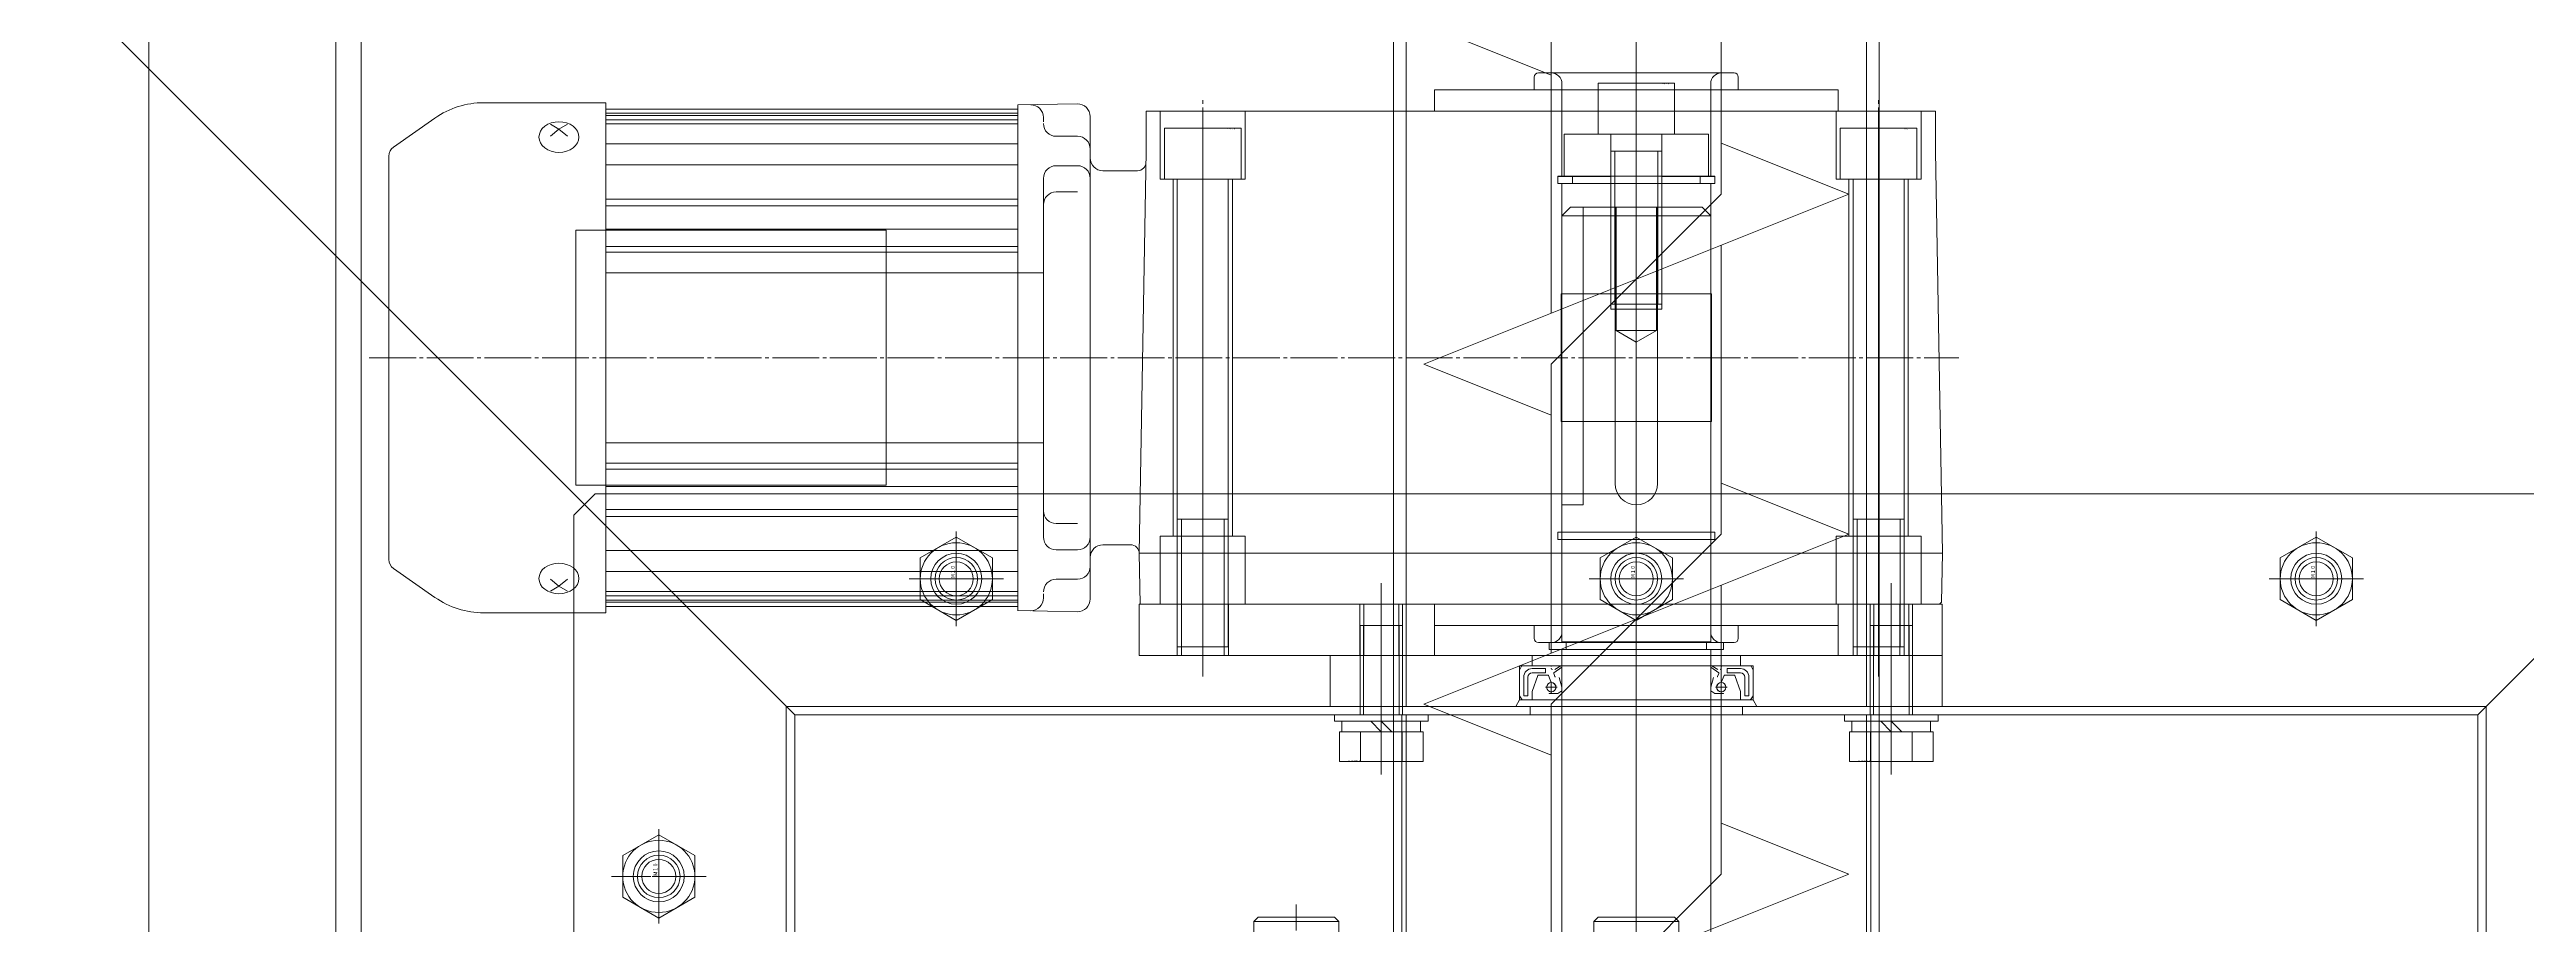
# Model space of a CAD drawing. Units: millimetres at full size. Extents: x -21196 to 21204, y -11807 to 11807.
# Drawn here: x -15973 to -15390, y -4113 to -3907 of the extents above; entities that cross this region are included whole.
import ezdxf
from ezdxf.enums import TextEntityAlignment as Align

# ---------------------------------------------------------------- set-up
doc = ezdxf.new("R2010")
doc.units = ezdxf.units.MM
doc.header["$LTSCALE"] = 0.5
doc.linetypes.add('USER4', pattern=[27.1, 22, -1.7, 1.7, -1.7])
doc.layers.add('1-0_設備-5(241129配置図菊池追記(立面図).jww)(機器配置図 260128.dwg)', color=7, linetype='Continuous', lineweight=9)
doc.styles.add('ＭＳ ゴシック', font='')
doc.styles.get('ＭＳ ゴシック').set_extended_font_data('MS Gothic')

msp = doc.modelspace()

# ---------------------------------------------------------------- linework, layer by layer
at = {"layer": '1-0_設備-5(241129配置図菊池追記(立面図).jww)(機器配置図 260128.dwg)', "linetype": 'USER4'}
for p, q in [((-15599.5215, -4532.2269), (-15599.5215, -3354.5003)), ((-15599.5215, -3365.7853), (-15599.5215, -4816.1471)), ((-15599.5215, -3703.2959), (-15599.5215, -4819.9984)), ((-15599.5215, -3968.5467), (-15599.5215, -3913.5467)), ((-15701.5215, -4040.1903), (-15701.5215, -3918.89)), ((-15542.5215, -4040.1903), (-15542.5215, -3918.89)), ((-15701.5215, -4049.1467), (-15701.5215, -3924.1467)), ((-15542.5215, -4049.1467), (-15542.5215, -3924.1467)), ((-15599.5215, -4484.2467), (-15599.5215, -3939.2467)), ((-15599.5215, -4484.2467), (-15599.5215, -3939.2467)), ((-15897.6502, -3979.6467), (-15523.6083, -3979.6467)), ((-15759.5215, -4020.5434), (-15759.5215, -4042.7509)), ((-15599.5215, -4020.5434), (-15599.5215, -4042.7509)), ((-15439.5215, -4020.5434), (-15439.5215, -4042.7509)), ((-15759.5215, -4041.6471), (-15759.5215, -4021.6471)), ((-15759.5215, -4041.6471), (-15759.5215, -4021.6471)), ((-15599.5215, -4041.6471), (-15599.5215, -4021.6471)), ((-15599.5215, -4041.6471), (-15599.5215, -4021.6471)), ((-15439.5215, -4041.6471), (-15439.5215, -4021.6471)), ((-15439.5215, -4041.6471), (-15439.5215, -4021.6471)), ((-15748.4178, -4031.6471), (-15770.6253, -4031.6471)), ((-15769.5215, -4031.6471), (-15749.5215, -4031.6471)), ((-15769.5215, -4031.6471), (-15749.5215, -4031.6471)), ((-15701.5215, -4032.6471), (-15701.5215, -4054.6471)), ((-15659.5215, -4032.6471), (-15659.5215, -4054.6471)), ((-15588.4178, -4031.6471), (-15610.6253, -4031.6471)), ((-15609.5215, -4031.6471), (-15589.5215, -4031.6471)), ((-15609.5215, -4031.6471), (-15589.5215, -4031.6471)), ((-15542.5215, -4032.6471), (-15542.5215, -4054.6471)), ((-15539.5215, -4032.6471), (-15539.5215, -4054.6471)), ((-15428.4178, -4031.6471), (-15450.6253, -4031.6471)), ((-15449.5215, -4031.6471), (-15429.5215, -4031.6471)), ((-15449.5215, -4031.6471), (-15429.5215, -4031.6471)), ((-15659.5215, -4039.6471), (-15659.5215, -4077.6471)), ((-15659.5215, -4068.8135), (-15659.5215, -4042.571)), ((-15539.5215, -4039.6471), (-15539.5215, -4077.6471)), ((-15539.5215, -4068.8135), (-15539.5215, -4042.571)), ((-15659.5215, -4068.4673), (-15659.5215, -4056.75)), ((-15539.5215, -4068.4673), (-15539.5215, -4056.75)), ((-15829.5215, -4090.5434), (-15829.5215, -4112.7509)), ((-15829.5215, -4111.6471), (-15829.5215, -4091.6471)), ((-15829.5215, -4111.6471), (-15829.5215, -4091.6471)), ((-15818.4178, -4101.6471), (-15840.6253, -4101.6471)), ((-15819.5215, -4101.6471), (-15839.5215, -4101.6471)), ((-15819.5215, -4101.6471), (-15839.5215, -4101.6471)), ((-15679.5215, -4209.2467), (-15679.5215, -4108.2467))]:
    msp.add_line(p, q, dxfattribs=at)
at = {"layer": '1-0_設備-5(241129配置図菊池追記(立面図).jww)(機器配置図 260128.dwg)'}
for p, q in [((-15653.6715, -4061.6471), (-15653.6715, -3365.6471)), ((-15545.3715, -4061.6471), (-15545.3715, -3365.6471)), ((-15656.6715, -4011.6471), (-15656.6715, -3371.1471)), ((-15542.3715, -4011.6471), (-15542.3715, -3371.1471)), ((-15905.5215, -4501.6471), (-15905.5215, -3501.6471)), ((-16097.5215, -3763.6471), (-15797.5215, -4063.6471)), ((-15101.5215, -3763.6471), (-15401.5215, -4063.6471)), ((-15905.5215, -4611.6471), (-15905.5215, -3801.6471)), ((-15579.5217, -3941.1462), (-15579.5215, -3873.1461)), ((-15619.5215, -3901.1462), (-15619.5215, -3969.1462)), ((-15623.5215, -3913.6467), (-15623.5215, -3916.6467)), ((-15622.5215, -3912.6467), (-15599.5215, -3912.6467)), ((-15617.0215, -3936.8967), (-15617.0215, -3915.1467)), ((-15599.5215, -3912.6467), (-15599.5215, -4046.6467)), ((-15576.5215, -3912.6467), (-15599.5215, -3912.6467)), ((-15582.0215, -3936.8967), (-15582.0215, -3915.1467)), ((-15575.5215, -3913.6467), (-15575.5215, -3916.6467)), ((-15842.0218, -3919.6467), (-15870.7158, -3919.6467)), ((-15842.0218, -3979.6467), (-15842.0218, -3919.6467)), ((-15745.0218, -3921.1467), (-15842.0218, -3921.1467)), ((-15842.0218, -3922.1467), (-15745.0218, -3922.1467)), ((-15745.0218, -3920.1642), (-15731.0731, -3919.9082)), ((-15745.0218, -3979.6467), (-15745.0218, -3920.1467)), ((-15714.8528, -3931.1467), (-15714.8528, -3921.6467)), ((-15714.8528, -3921.6467), (-15615.4938, -3921.6467)), ((-15647.0215, -3916.6464), (-15552.0215, -3916.6464)), ((-15647.0215, -3916.6464), (-15647.0215, -3921.6467)), ((-15615.4938, -3921.6467), (-15529.1518, -3921.6467)), ((-15552.0215, -3916.6464), (-15552.0215, -3921.6467)), ((-15529.1518, -3931.1467), (-15529.1518, -3921.6467)), ((-15882.1873, -3923.2637), (-15891.9131, -3930.0737)), ((-15855.0218, -3924.7308), (-15853.0218, -3925.9066)), ((-15853.0218, -3925.9066), (-15855.0218, -3927.5593)), ((-15842.0218, -3922.6467), (-15745.0218, -3922.6467)), ((-15842.0218, -3923.6467), (-15745.0218, -3923.6467)), ((-15842.0218, -3924.6467), (-15745.0218, -3924.6467)), ((-15739.0218, -3924.1467), (-15739.0218, -3923.1467)), ((-15736.0218, -3927.5504), (-15731.0218, -3927.5504)), ((-15728.0218, -4036.3857), (-15728.0218, -3922.9077)), ((-15590.5215, -3927.0467), (-15608.5215, -3927.0467)), ((-15605.5215, -3967.0467), (-15605.5215, -3927.0467)), ((-15599.5215, -3927.0467), (-15599.5215, -3937.0467)), ((-15593.5215, -3967.0467), (-15593.5215, -3927.0467)), ((-15893.0218, -3979.6467), (-15893.0218, -3932.2035)), ((-15842.0218, -3929.3312), (-15745.0218, -3929.3312)), ((-15716.5023, -4025.6467), (-15714.8528, -3931.1467)), ((-15605.5215, -3931.0467), (-15593.5215, -3931.0467)), ((-15604.5745, -3967.0467), (-15604.5745, -3931.0467)), ((-15594.4685, -3967.0467), (-15594.4685, -3931.0467)), ((-15549.5215, -3941.1462), (-15579.5215, -3929.1462)), ((-15527.5023, -4025.6467), (-15529.1518, -3931.1467)), ((-15842.0218, -3934.281), (-15745.0218, -3934.281)), ((-15739.0218, -3937.462), (-15739.0218, -3979.6467)), ((-15736.0218, -3934.462), (-15731.0218, -3934.462)), ((-15716.8968, -3935.6467), (-15725.0218, -3935.6467)), ((-15692.5215, -3937.6467), (-15710.5215, -3937.6467)), ((-15708.5215, -4021.6471), (-15708.5215, -3937.6467)), ((-15707.5215, -4047.6467), (-15707.5215, -3937.6467)), ((-15695.5215, -4047.6467), (-15695.5215, -3937.6467)), ((-15694.5215, -4021.6471), (-15694.5215, -3937.6467)), ((-15618.0215, -3938.6467), (-15618.0215, -3936.8967)), ((-15618.0215, -3936.8967), (-15581.0215, -3936.8967)), ((-15618.0215, -3938.6467), (-15581.0215, -3938.6467)), ((-15617.0215, -3964.6467), (-15617.0215, -3938.6467)), ((-15599.5215, -3938.6467), (-15599.5215, -3937.0467)), ((-15582.0215, -3964.6467), (-15582.0215, -3938.6467)), ((-15581.0215, -3938.6467), (-15581.0215, -3936.8967)), ((-15533.5215, -3937.6467), (-15551.5215, -3937.6467)), ((-15549.5215, -4021.6471), (-15549.5215, -3937.6467)), ((-15548.5215, -4047.6467), (-15548.5215, -3937.6467)), ((-15536.5215, -4047.6467), (-15536.5215, -3937.6467)), ((-15535.5215, -4021.6471), (-15535.5215, -3937.6467)), ((-15842.0218, -3942.3276), (-15745.0218, -3942.3276)), ((-15842.0218, -3943.9322), (-15745.0218, -3943.9322)), ((-15736.0218, -3940.6455), (-15731.0218, -3940.6455)), ((-15619.5215, -3981.1462), (-15579.5217, -3941.1462)), ((-15605.5215, -3968.2467), (-15605.5215, -3944.2467)), ((-15605.5215, -3968.2467), (-15605.5215, -3944.2467)), ((-15604.5215, -4009.2467), (-15604.5215, -3944.2467)), ((-15594.7715, -3973.2467), (-15594.7715, -3944.2467)), ((-15594.7715, -3973.2467), (-15594.7715, -3944.2467)), ((-15594.5215, -4009.2467), (-15594.5215, -3944.2467)), ((-15593.5215, -3968.2467), (-15593.5215, -3944.2467)), ((-15593.5215, -3968.2467), (-15593.5215, -3944.2467)), ((-15842.0218, -3949.3643), (-15745.0218, -3949.3643)), ((-15582.0215, -3946.2467), (-15617.0215, -3946.2467)), ((-15582.0215, -3946.2467), (-15617.0215, -3946.2467)), ((-15842.0218, -3953.4548), (-15745.0218, -3953.4548)), ((-15842.0218, -3954.8167), (-15745.0218, -3954.8167)), ((-15579.5217, -4021.1463), (-15579.5215, -3953.1462)), ((-15842.0218, -3959.6467), (-15745.0218, -3959.6467)), ((-15745.0218, -3959.6467), (-15739.0218, -3959.6467)), ((-15617.2215, -3994.6469), (-15617.2215, -3964.6467)), ((-15617.2215, -3964.6467), (-15581.8215, -3964.6467)), ((-15605.5215, -3967.0467), (-15593.5215, -3967.0467)), ((-15593.5215, -3968.2467), (-15605.5215, -3968.2467)), ((-15593.5215, -3968.2467), (-15605.5215, -3968.2467)), ((-15604.2715, -3973.2467), (-15599.5215, -3975.9887)), ((-15604.2715, -3973.2467), (-15599.5215, -3975.9887)), ((-15599.5215, -3975.9887), (-15594.7715, -3973.2467)), ((-15599.5215, -3975.9887), (-15594.7715, -3973.2467)), ((-15893.0218, -3979.6467), (-15893.0218, -4027.09)), ((-15842.0218, -3979.6467), (-15842.0218, -4039.6467)), ((-15745.0218, -3979.6467), (-15745.0218, -4039.1467)), ((-15739.0218, -4021.8315), (-15739.0218, -3979.6467)), ((-15619.5215, -3981.1462), (-15619.5215, -4049.1463)), ((-15617.0215, -4020.6469), (-15617.0215, -3994.6469)), ((-15582.0215, -4020.6469), (-15582.0215, -3994.6469)), ((-15842.0218, -3999.6467), (-15745.0218, -3999.6467)), ((-15745.0218, -3999.6467), (-15739.0218, -3999.6467)), ((-15842.0218, -4004.4768), (-15745.0218, -4004.4768)), ((-15842.0218, -4005.8387), (-15745.0218, -4005.8387)), ((-15549.5215, -4021.1462), (-15579.5215, -4009.1462)), ((-15842.0218, -4009.9292), (-15745.0218, -4009.9292)), ((-15842.0218, -4015.3613), (-15745.0218, -4015.3613)), ((-15656.6715, -4011.6471), (-15656.6715, -4063.6471)), ((-15542.3715, -4011.6471), (-15542.3715, -4063.6471)), ((-15842.0218, -4016.9659), (-15745.0218, -4016.9659)), ((-15736.0218, -4018.648), (-15731.0218, -4018.648)), ((-15707.5215, -4017.6467), (-15695.5215, -4017.6467)), ((-15706.5745, -4047.6467), (-15706.5745, -4017.6467)), ((-15696.4685, -4047.6467), (-15696.4685, -4017.6467)), ((-15619.5215, -4061.1463), (-15579.5217, -4021.1463)), ((-15618.0215, -4020.6471), (-15618.0215, -4022.3971)), ((-15618.0215, -4020.6471), (-15581.0215, -4020.6471)), ((-15581.0215, -4020.6471), (-15581.0215, -4022.3971)), ((-15548.5215, -4017.6467), (-15536.5215, -4017.6467)), ((-15547.5745, -4047.6467), (-15547.5745, -4017.6467)), ((-15537.4685, -4047.6467), (-15537.4685, -4017.6467)), ((-15842.0218, -4025.0125), (-15745.0218, -4025.0125)), ((-15768.0085, -4036.5471), (-15768.0085, -4026.7471)), ((-15736.0218, -4024.8315), (-15731.0218, -4024.8315)), ((-15725.0218, -4023.6464), (-15718.5026, -4023.6464)), ((-15716.2929, -4037.6471), (-15716.5023, -4025.6467)), ((-15716.5023, -4025.6467), (-15615.4938, -4025.6467)), ((-15618.0215, -4022.3971), (-15581.0215, -4022.3971)), ((-15617.0215, -4022.3971), (-15617.0215, -4044.1471)), ((-15615.4938, -4025.6467), (-15527.5023, -4025.6467)), ((-15608.0085, -4036.5471), (-15608.0085, -4026.7471)), ((-15582.0215, -4022.3971), (-15582.0215, -4044.1471)), ((-15527.7031, -4037.1473), (-15527.5023, -4025.6467)), ((-15448.0085, -4036.5471), (-15448.0085, -4026.7471)), ((-15882.1873, -4036.0298), (-15891.9131, -4029.2197)), ((-15853.0218, -4033.3869), (-15855.0218, -4031.7342)), ((-15842.0218, -4029.9623), (-15745.0218, -4029.9623)), ((-15736.0218, -4031.7431), (-15731.0218, -4031.7431)), ((-15855.0218, -4034.5626), (-15853.0218, -4033.3869)), ((-15842.0218, -4034.6467), (-15745.0218, -4034.6467)), ((-15842.0218, -4035.6467), (-15745.0218, -4035.6467)), ((-15842.0218, -4036.6467), (-15745.0218, -4036.6467)), ((-15842.0218, -4037.1467), (-15745.0218, -4037.1467)), ((-15745.0218, -4038.1467), (-15842.0218, -4038.1467)), ((-15768.0085, -4036.5471), (-15759.5215, -4041.4471)), ((-15739.0218, -4035.1467), (-15739.0218, -4036.1467)), ((-15615.4938, -4037.6471), (-15716.2929, -4037.6471)), ((-15707.5215, -4037.6471), (-15707.5215, -4049.6471)), ((-15706.5215, -4037.6471), (-15706.5215, -4049.6471)), ((-15696.5215, -4037.6471), (-15696.5215, -4049.6471)), ((-15695.4835, -4037.6471), (-15695.4835, -4049.6471)), ((-15664.5596, -4037.6471), (-15664.5596, -4049.6471)), ((-15663.6215, -4037.6471), (-15663.6215, -4049.6471)), ((-15655.4215, -4037.6471), (-15655.4215, -4049.6471)), ((-15654.5215, -4037.6471), (-15654.5215, -4049.6471)), ((-15647.0215, -4042.6467), (-15647.0215, -4037.6467)), ((-15647.0215, -4037.6471), (-15647.0215, -4049.6471)), ((-15615.4938, -4037.6471), (-15528.2117, -4037.6471)), ((-15608.0085, -4036.5471), (-15599.5215, -4041.4471)), ((-15599.5215, -4037.6471), (-15599.5215, -4049.6471)), ((-15579.5217, -4101.1464), (-15579.5215, -4033.1463)), ((-15552.0215, -4042.6467), (-15552.0215, -4037.6467)), ((-15552.0215, -4037.6471), (-15552.0215, -4049.6471)), ((-15548.5215, -4037.6471), (-15548.5215, -4049.6471)), ((-15547.5215, -4037.6471), (-15547.5215, -4049.6471)), ((-15544.5215, -4037.6471), (-15544.5215, -4049.6471)), ((-15543.6215, -4037.6471), (-15543.6215, -4049.6471)), ((-15537.5215, -4037.6471), (-15537.5215, -4049.6471)), ((-15536.5215, -4037.6471), (-15536.5215, -4049.6471)), ((-15535.4215, -4037.6471), (-15535.4215, -4049.6471)), ((-15534.5215, -4037.6471), (-15534.5215, -4049.6471)), ((-15528.2117, -4037.6471), (-15527.7031, -4037.1473)), ((-15448.0085, -4036.5471), (-15439.5215, -4041.4471)), ((-15842.0218, -4039.6467), (-15870.7158, -4039.6467)), ((-15745.0218, -4039.1293), (-15731.0731, -4039.3853)), ((-15664.5215, -4042.6471), (-15664.5215, -4063.6471)), ((-15654.5215, -4042.6471), (-15664.5215, -4042.6471)), ((-15663.7095, -4042.6471), (-15663.7095, -4063.6471)), ((-15655.3335, -4042.6471), (-15655.3335, -4063.6471)), ((-15654.5215, -4042.6471), (-15654.5215, -4063.6471)), ((-15552.0215, -4042.6467), (-15647.0215, -4042.6467)), ((-15623.5215, -4045.6467), (-15623.5215, -4042.6467)), ((-15575.5215, -4045.6467), (-15575.5215, -4042.6467)), ((-15544.5215, -4042.6471), (-15544.5215, -4063.6471)), ((-15534.5215, -4042.6471), (-15544.5215, -4042.6471)), ((-15543.7095, -4042.6471), (-15543.7095, -4063.6471)), ((-15535.3335, -4042.6471), (-15535.3335, -4063.6471)), ((-15534.5215, -4042.6471), (-15534.5215, -4063.6471)), ((-15707.5215, -4047.6467), (-15695.5215, -4047.6467)), ((-15624.0215, -4052.1471), (-15624.0215, -4049.6471)), ((-15622.5215, -4046.6467), (-15599.5215, -4046.6467)), ((-15617.0215, -4046.4967), (-15582.0215, -4046.4967)), ((-15617.0215, -4048.2467), (-15617.0215, -4116.2467)), ((-15617.0215, -4048.2467), (-15582.0215, -4048.2467)), ((-15617.0215, -4048.2467), (-15582.0215, -4048.2467)), ((-15617.0215, -4048.2467), (-15617.0215, -4116.2467)), ((-15616.0215, -4046.4967), (-15616.0215, -4048.2467)), ((-15616.0215, -4046.4967), (-15616.0215, -4048.2467)), ((-15599.5215, -4048.2467), (-15599.5215, -4046.6467)), ((-15576.5215, -4046.6467), (-15599.5215, -4046.6467)), ((-15599.5215, -4049.6471), (-15599.5215, -4061.6471)), ((-15583.0215, -4046.4967), (-15583.0215, -4048.2467)), ((-15583.0215, -4046.4967), (-15583.0215, -4048.2467)), ((-15582.0215, -4116.2467), (-15582.0215, -4048.2467)), ((-15582.0215, -4116.2467), (-15582.0215, -4048.2467)), ((-15575.0215, -4052.1471), (-15575.0215, -4049.6471)), ((-15548.5215, -4047.6467), (-15536.5215, -4047.6467)), ((-15627.0215, -4060.1471), (-15627.0215, -4052.1471)), ((-15627.0215, -4059.116), (-15627.0215, -4053.1708)), ((-15627.0215, -4059.116), (-15627.0215, -4053.1708)), ((-15627.011, -4053.126), (-15626.5492, -4052.2024)), ((-15627.011, -4053.126), (-15626.5492, -4052.2024)), ((-15626.4597, -4052.1471), (-15619.6215, -4052.1471)), ((-15625.0215, -4059.1971), (-15625.0215, -4054.7537)), ((-15622.711, -4054.387), (-15624.016, -4058.1312)), ((-15620.2646, -4054.3199), (-15622.6166, -4054.3199)), ((-15619.5215, -4056.0471), (-15620.1715, -4054.3835)), ((-15619.5215, -4055.7721), (-15619.5215, -4058.5221)), ((-15618.9375, -4053.9146), (-15618.6565, -4054.606)), ((-15617.0215, -4052.4396), (-15618.9033, -4053.7959)), ((-15618.6922, -4052.9499), (-15617.297, -4052.1471)), ((-15617.0215, -4060.1471), (-15617.0215, -4052.1471)), ((-15599.5215, -4052.1471), (-15599.5215, -4060.1471)), ((-15582.0215, -4060.1471), (-15582.0215, -4052.1471)), ((-15582.0215, -4052.4396), (-15580.1398, -4053.7959)), ((-15580.3508, -4052.9499), (-15581.7461, -4052.1471)), ((-15580.1056, -4053.9146), (-15580.3866, -4054.606)), ((-15579.5215, -4056.0471), (-15578.8716, -4054.3835)), ((-15579.5215, -4055.7721), (-15579.5215, -4058.5221)), ((-15572.5833, -4052.1471), (-15579.4215, -4052.1471)), ((-15578.7784, -4054.3199), (-15576.4265, -4054.3199)), ((-15576.332, -4054.387), (-15575.0271, -4058.1312)), ((-15574.0215, -4059.1971), (-15574.0215, -4054.7537)), ((-15572.0321, -4053.126), (-15572.4939, -4052.2024)), ((-15572.0321, -4053.126), (-15572.4939, -4052.2024)), ((-15572.0215, -4059.116), (-15572.0215, -4053.1708)), ((-15572.0215, -4059.116), (-15572.0215, -4053.1708)), ((-15627.0215, -4060.1471), (-15627.8876, -4061.6471)), ((-15627.0215, -4060.1471), (-15572.0215, -4060.1471)), ((-15626.5215, -4059.8714), (-15627.0038, -4059.1728)), ((-15626.5215, -4059.8714), (-15627.0038, -4059.1728)), ((-15624.1215, -4060.1471), (-15626.0215, -4060.1471)), ((-15624.5215, -4063.6471), (-15624.5215, -4061.6471)), ((-15624.0215, -4058.1641), (-15624.0215, -4060.0471)), ((-15620.8965, -4057.1471), (-15618.1465, -4057.1471)), ((-15618.0664, -4058.6471), (-15619.9411, -4058.6471)), ((-15619.5215, -4061.1463), (-15619.5215, -4129.1464)), ((-15580.9767, -4058.6471), (-15579.1019, -4058.6471)), ((-15578.1465, -4057.1471), (-15580.8965, -4057.1471)), ((-15575.0215, -4058.1641), (-15575.0215, -4060.0471)), ((-15574.9215, -4060.1471), (-15573.0215, -4060.1471)), ((-15574.5215, -4063.6471), (-15574.5215, -4061.6471)), ((-15572.5215, -4059.8714), (-15572.0392, -4059.1728)), ((-15572.5215, -4059.8714), (-15572.0392, -4059.1728)), ((-15572.0215, -4060.1471), (-15571.1555, -4061.6471)), ((-15670.5215, -4063.6471), (-15670.5215, -4065.1471)), ((-15648.5215, -4063.6471), (-15670.5215, -4063.6471)), ((-15648.5215, -4065.1471), (-15670.5215, -4065.1471)), ((-15669.3365, -4067.6471), (-15649.7066, -4067.6471)), ((-15669.3365, -4067.6471), (-15669.3365, -4074.6471)), ((-15668.7715, -4065.1471), (-15668.7715, -4067.6471)), ((-15664.429, -4067.6471), (-15664.429, -4074.6471)), ((-15659.5215, -4067.6471), (-15662.0215, -4065.1471)), ((-15659.5215, -4065.1471), (-15657.0215, -4067.6471)), ((-15656.6715, -4459.6471), (-15656.6715, -4063.6471)), ((-15654.6715, -4459.6471), (-15654.6715, -4063.6471)), ((-15654.6141, -4067.6471), (-15654.6141, -4074.6471)), ((-15653.6715, -4459.6471), (-15653.6715, -4063.6471)), ((-15650.2715, -4067.6471), (-15650.2715, -4065.1471)), ((-15649.7066, -4067.6471), (-15649.7066, -4074.6471)), ((-15648.5215, -4065.1471), (-15648.5215, -4063.6471)), ((-15550.5215, -4063.6471), (-15550.5215, -4065.1471)), ((-15528.5215, -4063.6471), (-15550.5215, -4063.6471)), ((-15528.5215, -4065.1471), (-15550.5215, -4065.1471)), ((-15549.3365, -4067.6471), (-15529.7066, -4067.6471)), ((-15549.3365, -4067.6471), (-15549.3365, -4074.6471)), ((-15548.7715, -4065.1471), (-15548.7715, -4067.6471)), ((-15545.3715, -4459.6471), (-15545.3715, -4063.6471)), ((-15544.429, -4067.6471), (-15544.429, -4074.6471)), ((-15544.3715, -4459.6471), (-15544.3715, -4063.6471)), ((-15542.3715, -4459.6471), (-15542.3715, -4063.6471)), ((-15539.5215, -4067.6471), (-15542.0215, -4065.1471)), ((-15539.5215, -4065.1471), (-15537.0215, -4067.6471)), ((-15534.6141, -4067.6471), (-15534.6141, -4074.6471)), ((-15530.2715, -4067.6471), (-15530.2715, -4065.1471)), ((-15529.7066, -4067.6471), (-15529.7066, -4074.6471)), ((-15528.5215, -4065.1471), (-15528.5215, -4063.6471)), ((-15649.7066, -4074.6471), (-15669.3365, -4074.6471)), ((-15529.7066, -4074.6471), (-15549.3365, -4074.6471)), ((-15549.5215, -4101.1463), (-15579.5215, -4089.1463)), ((-15838.0085, -4106.5471), (-15838.0085, -4096.7471)), ((-15619.5215, -4141.1464), (-15579.5217, -4101.1464)), ((-15838.0085, -4106.5471), (-15829.5215, -4111.4471))]:
    msp.add_line(p, q, dxfattribs=at)
for points in [[(-15899.5215, -4501.6471), (-15899.5215, -3501.6471), (-15944.5215, -3501.6471), (-15949.5215, -3506.6471), (-15949.5215, -4496.6471), (-15944.5215, -4501.6471)], [(-15899.5215, -4611.6471), (-15899.5215, -3801.6471), (-15944.5215, -3801.6471), (-15949.5215, -3806.6471), (-15949.5215, -4606.6471), (-15944.5215, -4611.6471)], [(-15848.3218, -3927.7232), (-15848.4121, -3927.0203), (-15848.6795, -3926.3443), (-15849.1139, -3925.7214), (-15849.6984, -3925.1754), (-15850.4106, -3924.7272), (-15851.2232, -3924.3943), (-15852.1048, -3924.1892), (-15853.0218, -3924.12), (-15853.9387, -3924.1892), (-15854.8204, -3924.3943), (-15855.6329, -3924.7272), (-15856.3452, -3925.1754), (-15856.9297, -3925.7214), (-15857.364, -3926.3443), (-15857.6315, -3927.0203), (-15857.7218, -3927.7232), (-15857.6315, -3928.4262), (-15857.364, -3929.1021), (-15856.9297, -3929.7251), (-15856.3452, -3930.2711), (-15855.6329, -3930.7192), (-15854.8204, -3931.0522), (-15853.9387, -3931.2572), (-15853.0218, -3931.3265), (-15852.1048, -3931.2572), (-15851.2232, -3931.0522), (-15850.4106, -3930.7192), (-15849.6984, -3930.2711), (-15849.1139, -3929.7251), (-15848.6795, -3929.1021), (-15848.4121, -3928.4262)], [(-15616.5215, -3937.0467), (-15616.5215, -3927.0467), (-15605.5215, -3927.0467), (-15605.5215, -3937.0467)], [(-15582.5215, -3937.0467), (-15582.5215, -3927.0467), (-15593.5215, -3927.0467), (-15593.5215, -3937.0467)], [(-15618.0215, -3938.6467), (-15618.0215, -3937.0467), (-15614.5215, -3937.0467), (-15614.5215, -3938.6467)], [(-15581.0215, -3938.6467), (-15581.0215, -3937.0467), (-15584.5215, -3937.0467), (-15584.5215, -3938.6467)], [(-15582.0215, -4046.4967), (-15582.0215, -3946.2467), (-15584.0215, -3944.2467), (-15615.0215, -3944.2467), (-15617.0215, -3946.2467), (-15617.0215, -4046.4967)], [(-15849.022, -3949.6467), (-15776.022, -3949.6467), (-15776.022, -4009.6467), (-15849.022, -4009.6467)], [(-15349.5215, -4506.6471), (-15349.5215, -4016.6471), (-15354.5215, -4011.6471), (-15844.5215, -4011.6471), (-15849.5215, -4016.6471), (-15849.5215, -4506.6471), (-15844.5215, -4511.6471), (-15354.5215, -4511.6471)], [(-15349.5215, -4506.6471), (-15349.5215, -4016.6471), (-15354.5215, -4011.6471), (-15844.5215, -4011.6471), (-15849.5215, -4016.6471), (-15849.5215, -4506.6471), (-15844.5215, -4511.6471), (-15354.5215, -4511.6471)], [(-15848.3218, -4031.5703), (-15848.4121, -4030.8673), (-15848.6795, -4030.1914), (-15849.1139, -4029.5684), (-15849.6984, -4029.0224), (-15850.4106, -4028.5743), (-15851.2232, -4028.2413), (-15852.1048, -4028.0363), (-15853.0218, -4027.967), (-15853.9387, -4028.0363), (-15854.8204, -4028.2413), (-15855.6329, -4028.5743), (-15856.3452, -4029.0224), (-15856.9297, -4029.5684), (-15857.364, -4030.1914), (-15857.6315, -4030.8673), (-15857.7218, -4031.5703), (-15857.6315, -4032.2732), (-15857.364, -4032.9492), (-15856.9297, -4033.5721), (-15856.3452, -4034.1181), (-15855.6329, -4034.5663), (-15854.8204, -4034.8992), (-15853.9387, -4035.1043), (-15853.0218, -4035.1735), (-15852.1048, -4035.1043), (-15851.2232, -4034.8992), (-15850.4106, -4034.5663), (-15849.6984, -4034.1181), (-15849.1139, -4033.5721), (-15848.6795, -4032.9492), (-15848.4121, -4032.2732)], [(-15527.5215, -4037.6471), (-15527.5215, -4049.6471), (-15716.5215, -4049.6471), (-15716.5215, -4037.6471)], [(-15671.5215, -4061.6471), (-15671.5215, -4049.6471), (-15527.5215, -4049.6471), (-15527.5215, -4061.6471)], [(-15620.0215, -4048.2467), (-15620.0215, -4046.6467), (-15616.0215, -4046.6467), (-15616.0215, -4048.2467)], [(-15579.0215, -4048.2467), (-15579.0215, -4046.6467), (-15583.0215, -4046.6467), (-15583.0215, -4048.2467)], [(-15799.5215, -4461.6471), (-15799.5215, -4061.6471), (-15399.5215, -4061.6471), (-15399.5215, -4461.6471)], [(-15399.5215, -4461.6471), (-15399.5215, -4061.6471), (-15799.5215, -4061.6471), (-15799.5215, -4461.6471)], [(-15399.5215, -4461.6471), (-15399.5215, -4061.6471), (-15799.5215, -4061.6471), (-15799.5215, -4461.6471)], [(-15401.5215, -4459.6471), (-15401.5215, -4063.6471), (-15797.5215, -4063.6471), (-15797.5215, -4459.6471)], [(-15401.5215, -4459.6471), (-15401.5215, -4063.6471), (-15797.5215, -4063.6471), (-15797.5215, -4459.6471)]]:
    msp.add_lwpolyline(points, close=True, dxfattribs=at)
for points in [[(-15619.5215, -3913.1462), (-15649.5215, -3901.1462), (-15549.5215, -3861.1461)], [(-15590.5215, -3927.0467), (-15590.5215, -3915.0467), (-15608.5215, -3915.0467), (-15608.5215, -3927.0467)], [(-15711.5215, -3921.6467), (-15711.5215, -3937.6467), (-15691.5215, -3937.6467), (-15691.5215, -3921.6467)], [(-15552.5215, -3921.6467), (-15552.5215, -3937.6467), (-15532.5215, -3937.6467), (-15532.5215, -3921.6467)], [(-15851.0218, -3924.7308), (-15853.0218, -3925.9066), (-15851.0218, -3927.5593)], [(-15692.5215, -3937.6467), (-15692.5215, -3925.6467), (-15710.5215, -3925.6467), (-15710.5215, -3937.6467)], [(-15533.5215, -3937.6467), (-15533.5215, -3925.6467), (-15551.5215, -3925.6467), (-15551.5215, -3937.6467)], [(-15619.5215, -3993.1462), (-15649.5215, -3981.1462), (-15549.5215, -3941.1462)], [(-15612.0215, -3944.2467), (-15612.0215, -4014.2467), (-15617.0215, -4014.2467)], [(-15582.0215, -4046.4967), (-15582.0215, -3946.2467), (-15584.0215, -3944.2467), (-15615.0215, -3944.2467), (-15617.0215, -3946.2467), (-15617.0215, -4046.4967)], [(-15594.7715, -3973.2467), (-15604.2715, -3973.2467), (-15604.2715, -3944.2467)], [(-15594.7715, -3973.2467), (-15604.2715, -3973.2467), (-15604.2715, -3944.2467)], [(-15617.2215, -3994.6469), (-15581.8215, -3994.6469), (-15581.8215, -3964.6467)], [(-15619.5215, -4073.1463), (-15649.5215, -4061.1463), (-15549.5215, -4021.1462)], [(-15751.0345, -4026.7471), (-15759.5215, -4021.8471), (-15768.0085, -4026.7471)], [(-15759.5215, -4041.4471), (-15751.0345, -4036.5471), (-15751.0345, -4026.7471)], [(-15711.5215, -4037.6471), (-15711.5215, -4021.6471), (-15691.5215, -4021.6471), (-15691.5215, -4037.6471)], [(-15591.0345, -4026.7471), (-15599.5215, -4021.8471), (-15608.0085, -4026.7471)], [(-15599.5215, -4041.4471), (-15591.0345, -4036.5471), (-15591.0345, -4026.7471)], [(-15552.5215, -4037.6471), (-15552.5215, -4021.6471), (-15532.5215, -4021.6471), (-15532.5215, -4037.6471)], [(-15431.0345, -4026.7471), (-15439.5215, -4021.8471), (-15448.0085, -4026.7471)], [(-15439.5215, -4041.4471), (-15431.0345, -4036.5471), (-15431.0345, -4026.7471)], [(-15851.0218, -4034.5626), (-15853.0218, -4033.3869), (-15851.0218, -4031.7342)], [(-15572.0215, -4060.1471), (-15572.0215, -4052.1471), (-15627.0215, -4052.1471)], [(-15626.4597, -4052.1471), (-15619.6215, -4052.1471), (-15617.0215, -4052.1471)], [(-15626.0215, -4054.7537), (-15626.0215, -4059.1971), (-15625.0215, -4059.1971)], [(-15624.0215, -4053.7537), (-15620.9067, -4053.7537), (-15620.9067, -4052.7537), (-15624.0215, -4052.7537)], [(-15617.6836, -4054.8199), (-15617.0215, -4057.1471), (-15617.0215, -4057.9846), (-15618.0117, -4058.6309)], [(-15572.5833, -4052.1471), (-15579.4215, -4052.1471), (-15582.0215, -4052.1471)], [(-15581.3595, -4054.8199), (-15582.0215, -4057.1471), (-15582.0215, -4057.9846), (-15581.0313, -4058.6309)], [(-15575.0215, -4053.7537), (-15578.1363, -4053.7537), (-15578.1363, -4052.7537), (-15575.0215, -4052.7537)], [(-15573.0215, -4054.7537), (-15573.0215, -4059.1971), (-15574.0215, -4059.1971)], [(-15617.0215, -4060.1471), (-15624.1215, -4060.1471), (-15626.0215, -4060.1471)], [(-15582.0215, -4060.1471), (-15574.9215, -4060.1471), (-15573.0215, -4060.1471)], [(-15821.0345, -4096.7471), (-15829.5215, -4091.8471), (-15838.0085, -4096.7471)], [(-15829.5215, -4111.4471), (-15821.0345, -4106.5471), (-15821.0345, -4096.7471)], [(-15619.5215, -4153.1464), (-15649.5215, -4141.1464), (-15549.5215, -4101.1463)], [(-15689.5215, -4112.2467), (-15688.5215, -4111.2467), (-15670.5215, -4111.2467), (-15669.5215, -4112.2467)], [(-15689.5215, -4116.2467), (-15689.5215, -4112.2467), (-15669.5215, -4112.2467), (-15669.5215, -4116.2467)], [(-15609.5215, -4112.2467), (-15608.5215, -4111.2467), (-15590.5215, -4111.2467), (-15589.5215, -4112.2467)], [(-15609.5215, -4116.2467), (-15609.5215, -4112.2467), (-15589.5215, -4112.2467), (-15589.5215, -4116.2467)]]:
    msp.add_lwpolyline(points, dxfattribs=at)
for centre, radius in [((-15759.5215, -4031.6471), 8.487), ((-15759.5215, -4031.6471), 6), ((-15759.5215, -4031.6471), 6), ((-15759.5215, -4031.6471), 5), ((-15599.5215, -4031.6471), 8.487), ((-15599.5215, -4031.6471), 6), ((-15599.5215, -4031.6471), 6), ((-15599.5215, -4031.6471), 5), ((-15439.5215, -4031.6471), 8.487), ((-15439.5215, -4031.6471), 6), ((-15439.5215, -4031.6471), 6), ((-15439.5215, -4031.6471), 5), ((-15759.5215, -4031.6471), 4), ((-15599.5215, -4031.6471), 4), ((-15439.5215, -4031.6471), 4), ((-15619.5215, -4057.1471), 1.1), ((-15579.5215, -4057.1471), 1.1), ((-15829.5215, -4101.6471), 8.487), ((-15829.5215, -4101.6471), 6), ((-15829.5215, -4101.6471), 6), ((-15829.5215, -4101.6471), 5), ((-15829.5215, -4101.6471), 4)]:
    msp.add_circle(centre, radius, dxfattribs=at)
for centre, radius, start, end in [((-15622.5215, -3913.6467), 1, 90, 180), ((-15619.5215, -3915.1467), 2.5, 0, 90), ((-15579.5215, -3915.1467), 2.5, 90, 180), ((-15576.5215, -3913.6467), 1, 0, 90), ((-15870.7158, -3939.6467), 20, 90, 125), ((-15742.0218, -3923.1467), 3, 0, 90), ((-15731.0218, -3922.9077), 3, 0, 90.981), ((-15736.0218, -3924.5504), 3, 180, 270), ((-15731.0218, -3930.5504), 3, 0, 90), ((-15890.4218, -3932.2035), 2.6, 125, 180), ((-15725.0218, -3932.6467), 3, 180, 270), ((-15716.8968, -3933.6467), 2, 270, 359), ((-15736.0218, -3937.462), 3, 90, 180), ((-15731.0218, -3937.462), 3, 0, 90), ((-15736.0218, -3943.6455), 3, 90, 180), ((-15599.5215, -4009.2467), 5, 180, 0), ((-15736.0218, -4015.648), 3, 180, 270), ((-15890.4218, -4027.09), 2.6, 180, 235), ((-15736.0218, -4021.8315), 3, 180, 270), ((-15731.0218, -4021.8315), 3, 270, 0), ((-15725.0218, -4026.6464), 3, 90, 180), ((-15718.5026, -4025.6464), 2, 359, 90), ((-15736.0218, -4034.7431), 3, 90, 180), ((-15731.0218, -4028.7431), 3, 270, 0), ((-15870.7158, -4019.6467), 20, 235, 270), ((-15742.0218, -4036.1467), 3, 270, 0), ((-15731.0218, -4036.3857), 3, 269.019, 0), ((-15619.5215, -4044.1469), 2.5, 270, 0), ((-15579.5215, -4044.1469), 2.5, 180, 270), ((-15622.5215, -4045.6467), 1, 180, 270), ((-15576.5215, -4045.6467), 1, 270, 0), ((-15626.9215, -4053.1708), 0.1, 153.435, 180), ((-15626.9215, -4053.1708), 0.1, 153.435, 180), ((-15626.4597, -4052.2471), 0.1, 90, 153.435), ((-15626.4597, -4052.2471), 0.1, 90, 153.435), ((-15624.0215, -4054.7537), 2, 90, 180), ((-15624.0215, -4054.7537), 1, 90, 180), ((-15622.6166, -4054.4199), 0.1, 90, 160.785), ((-15620.2646, -4054.4199), 0.1, 21.34, 90), ((-15619.5215, -4057.1471), 1.1, 241.812, 90), ((-15619.6215, -4052.2471), 0.1, 0, 90), ((-15619.2715, -4052.6999), 0.25, 180, 270), ((-15618.8448, -4053.877), 0.1, 125.782, 202.115), ((-15618.5176, -4054.5495), 0.15, 202.115, 257.012), ((-15579.5215, -4057.1471), 1.1, 90, 298.188), ((-15580.5255, -4054.5495), 0.15, 282.988, 337.885), ((-15580.1982, -4053.877), 0.1, 337.885, 54.218), ((-15579.7715, -4052.6999), 0.25, 270, 0), ((-15579.4215, -4052.2471), 0.1, 90, 180), ((-15578.7784, -4054.4199), 0.1, 90, 158.66), ((-15576.4265, -4054.4199), 0.1, 19.215, 90), ((-15575.0215, -4054.7537), 2, 0, 90), ((-15575.0215, -4054.7537), 1, 0, 90), ((-15572.5833, -4052.2471), 0.1, 26.565, 90), ((-15572.5833, -4052.2471), 0.1, 26.565, 90), ((-15572.1215, -4053.1708), 0.1, 0, 26.565), ((-15572.1215, -4053.1708), 0.1, 0, 26.565), ((-15626.9215, -4059.116), 0.1, 180, 214.62), ((-15626.9215, -4059.116), 0.1, 180, 214.62), ((-15626.4215, -4059.9075), 0.1, 180, 270), ((-15626.4215, -4059.9075), 0.1, 180, 270), ((-15624.1215, -4060.0471), 0.1, 270, 0), ((-15623.9215, -4058.1641), 0.1, 160.785, 180), ((-15619.9411, -4058.5471), 0.1, 180, 270), ((-15618.0664, -4058.5471), 0.1, 270, 303.13), ((-15580.9767, -4058.5471), 0.1, 236.87, 270), ((-15579.1019, -4058.5471), 0.1, 270, 0), ((-15575.1215, -4058.1641), 0.1, 0, 19.215), ((-15574.9215, -4060.0471), 0.1, 180, 270), ((-15572.6215, -4059.9075), 0.1, 270, 0), ((-15572.6215, -4059.9075), 0.1, 270, 0), ((-15572.1215, -4059.116), 0.1, 325.38, 0), ((-15572.1215, -4059.116), 0.1, 325.38, 0)]:
    msp.add_arc(centre, radius, start, end, dxfattribs=at)

# ---------------------------------------------------------------- texts
at = {"layer": '1-0_設備-5(241129配置図菊池追記(立面図).jww)(機器配置図 260128.dwg)', "style": 'ＭＳ ゴシック'}
for s, p in [('CS-M12x40L', (-15593.4661, -3915.4012)), ('CS-M12x110L', (-15695.7389, -3926.0012)), ('CS-M12x110L', (-15536.7389, -3926.0012))]:
    msp.add_text(s, height=0.2203, dxfattribs=at).set_placement(p, align=Align.BOTTOM_LEFT)
at = {"layer": '1-0_設備-5(241129配置図菊池追記(立面図).jww)(機器配置図 260128.dwg)', "style": 'ＭＳ ゴシック', "width": 0.8}
for p in [(-15759.5848, -4031.5196), (-15599.5848, -4031.5196), (-15439.5848, -4031.5196), (-15829.5848, -4101.5196)]:
    msp.add_text('Ｍ１０', height=0.918, rotation=90, dxfattribs=at).set_placement(p, align=Align.BOTTOM_LEFT)
at = {"layer": '1-0_設備-5(241129配置図菊池追記(立面図).jww)(機器配置図 260128.dwg)', "style": 'ＭＳ ゴシック'}
for p in [(-15664.6122, -4074.3078), (-15544.6122, -4074.3078)]:
    msp.add_text('BT-M10x25L,SW,PW', height=0.2203, rotation=180, dxfattribs=at).set_placement(p, align=Align.BOTTOM_LEFT)

doc.saveas('drawing.dxf')
